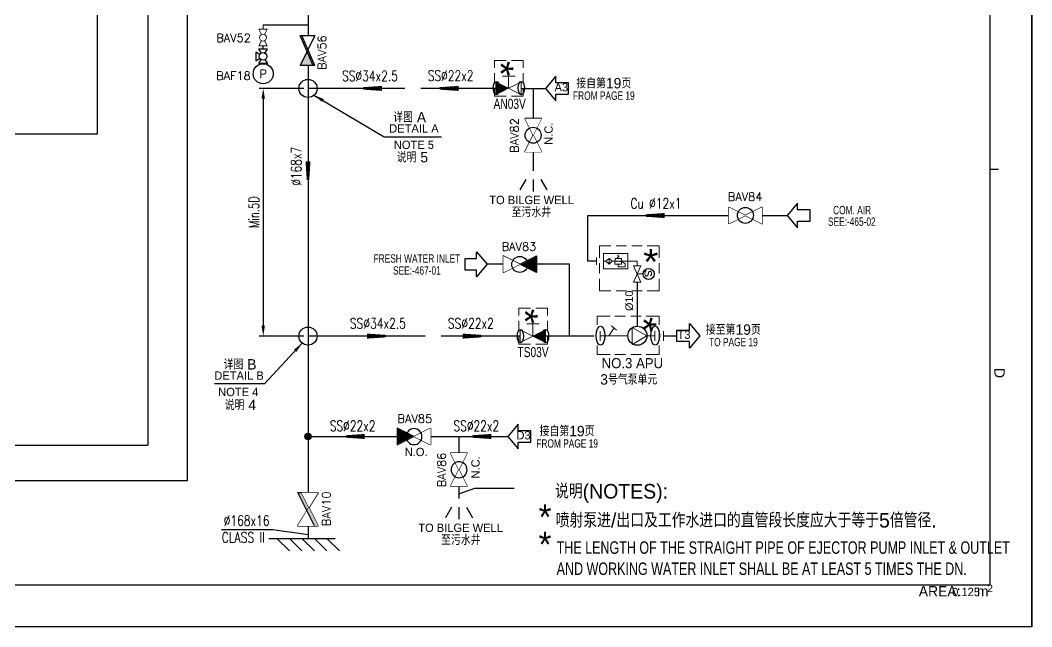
# Model space of a CAD drawing. Header units: inches. Extents: x 10682 to 13289, y -2771 to -1885.
# Drawn here: x 11032.3 to 11275.7, y -2304.6 to -2158.8 of the extents above; entities that cross this region are included whole.
import ezdxf
from ezdxf.enums import TextEntityAlignment as Align

# ---------------------------------------------------------------- set-up
doc = ezdxf.new("R2010")
doc.units = ezdxf.units.IN
doc.header["$MEASUREMENT"] = 0
doc.set_wipeout_variables(frame=1)
doc.layers.add('40', color=7, linetype='Continuous', lineweight=0)
doc.layers.add('细线', color=7, linetype='Continuous', lineweight=20)
for name, color, linetype in [('PDF_Geomertry', 7, 'Continuous'), ('PDF_Solid Fills', 7, 'Continuous'), ('PDF_Text', 7, 'Continuous'), ('PIPE', 7, 'Continuous'), ('text', 2, 'Continuous')]:
    doc.layers.add(name, color=color, linetype=linetype)
doc.styles.add('HZDX', font='romans.shx', dxfattribs={"width": 0.9, "bigfont": 'HZDX.SHX'})
doc.styles.add('HZDXF', font='short.shx', dxfattribs={"bigfont": 'hzdxf.shx'})
doc.styles.add('PDF Arial', font='arial.ttf')
doc.styles.add('ROMANS', font='ROMANS')
doc.styles.add('SimSun', font='Simtxt.shx', dxfattribs={"width": 0.75, "bigfont": 'HZDX.SHX'})
doc.styles.add('st1', font='short.shx', dxfattribs={"bigfont": 'hzdxf.shx'})
doc.styles.get("Standard").update_dxf_attribs({"font": 'arial.ttf'})
doc.styles.add('Sumec', font='Romans', dxfattribs={"width": 0.7, "bigfont": 'hzD.shx'})
doc.dimstyles.new('Iso-1', dxfattribs={"dimtxt": 2.5, "dimasz": 2.5, "dimexe": 1, "dimexo": 1, "dimgap": 1, "dimtad": 1, "dimdec": 0, "dimzin": 0, "dimdsep": 46, "dimtxsty": 'Sumec', "dimcen": 0, "dimclrd": 1, "dimclre": 1, "dimclrt": 4, "dimadec": 0, "dimazin": 0, "dimtfac": 1, "dimtdec": 4, "dimtix": 1, "dimtofl": 0, "dimtmove": 1, "dimatfit": 3, "dimfxl": 0, "dimtolj": 1, "dimtzin": 0, "dimlwd": -1, "dimlwe": -1, "dimarcsym": 0})

# ---------------------------------------------------------------- blocks, each defined once
blk = doc.blocks.new('V027')
at = {"color": 7, "linetype": 'Continuous'}
blk.add_lwpolyline([(8, -2.51), (8, 2.43), (0, -1.57), (0, 2.43)], close=True, dxfattribs=at)
at = {"color": 2, "linetype": 'Continuous', "style": 'ROMANS', "flags": 1}
for tag in ['NAMEPLATE', 'STANDARD', 'DIAMETER', 'REMARKS', 'MATERIAL', 'WEIGHT', 'NAME', 'SIZE']:
    blk.add_attdef(tag, text='', height=2, dxfattribs=at).set_placement((3.9, 4.41), align=Align.MIDDLE)
at = {"color": 2, "linetype": 'Continuous', "style": 'ROMANS'}
blk.add_attdef('MARK', text='', height=2, dxfattribs=at).set_placement((3.9, 4.41), align=Align.MIDDLE)
at = {"color": 7, "linetype": 'Continuous'}
blk.add_wipeout([(8, -2.51), (8, 2.43), (0, -1.57), (0, 2.43)], dxfattribs=at)
h = blk.add_hatch(color=256)
h.paths.add_polyline_path([(0, -1.57), (3.58, 0.22), (4.35, -0.26), (0, -2.43)])
h.paths.add_polyline_path([(3.58, 0.22), (8, 2.43), (8, 1.57), (4.35, -0.26)])
blk.add_lwpolyline([(8, 1.57), (0, -2.43), (0, -1.57)], dxfattribs=at)
blk = doc.blocks.new('F006')
at = {"color": 7, "linetype": 'Continuous'}
for points in [[(-0.46, 3.29), (-1.04, 4.26), (1.02, 4.26), (0.46, 3.3)], [(0.77, 2.07), (1.77, 1.48), (1.77, 3.58), (0.77, 2.98)], [(-0.46, 1.75), (-1.04, 0.76), (1.06, 0.76), (0.46, 1.75)], [(0, 0.76), (0, 0)]]:
    blk.add_lwpolyline(points, dxfattribs=at)
for centre, radius in [((-0.03, 6.69), 2.41), ((0, 2.52), 0.9)]:
    blk.add_circle(centre, radius, dxfattribs=at)
at = {"color": 2, "linetype": 'Continuous', "style": 'ROMANS', "flags": 1}
for tag in ['NAMEPLATE', 'STANDARD', 'DIAMETER', 'REMARKS', 'MATERIAL', 'WEIGHT', 'NAME', 'SIZE']:
    blk.add_attdef(tag, text='', height=2, dxfattribs=at).set_placement((-0.03, 11.1), align=Align.MIDDLE)
at = {"color": 2, "linetype": 'Continuous', "style": 'ROMANS'}
for tag, p in [('MARK', (-0.03, 11.1)), ('SN', (-0.03, 6.69))]:
    blk.add_attdef(tag, text='', height=2, dxfattribs=at).set_placement(p, align=Align.MIDDLE)
blk = doc.blocks.new('V993')
at = {"layer": '40', "linetype": 'Continuous', "lineweight": 0}
for p, q in [((1.25, 0.37), (0, 1)), ((0, 1), (0, -1)), ((2.75, 0.37), (4, 1)), ((4, 1), (4, -1)), ((0, -1), (1.25, -0.37)), ((4, -1), (2.75, -0.37))]:
    blk.add_line(p, q, dxfattribs=at)
blk.add_arc((2, 0), 0.833, 0.024, 0.0235, dxfattribs=at)
at = {"color": 2, "style": 'ROMANS', "flags": 1}
for tag in ['LOCK_REASON', 'PIPEPOSITION', 'SYSTEMCODE', 'PAINT_SPEC', 'NAMEPLATE', 'VALVETYPE', 'LOCK_STAT', 'PRESSURE', 'OP_PRESS', 'STANDARD', 'DE_PRESS', 'DE_LTEMP', 'DIAMETER', 'REMARKS', 'OP_TEMP', 'MATERIAL', 'VALVEBP', 'DE_TEMP', 'VALVEAP', 'WEIGHT', 'NAME', 'DATE', 'SIZE']:
    blk.add_attdef(tag, text='', height=2, dxfattribs=at).set_placement((1.68, 2.42, 0), align=Align.MIDDLE)
at = {"color": 2, "style": 'ROMANS'}
blk.add_attdef('MARK', text='', height=2, dxfattribs=at).set_placement((1.68, 2.42, 0), align=Align.MIDDLE)
blk = doc.blocks.new('A2')
for p, q in [((594, 0), (594, 420)), ((584, 110), (586, 110)), ((594, 0), (0, 0))]:
    blk.add_line(p, q)
at = {"color": 5}
for q in [(584, 410), (25, 10)]:
    blk.add_line((584, 10), q, dxfattribs=at)
blk.add_text('D', height=2.5, rotation=270).set_placement((585, 62.28))
at = {"color": 2, "style": 'st1'}
for s, height, p in [('AREA:', 2.5, (566.82, 7.28)), ('2', 1.8, (583.31, 8.34)), ('m', 2.5, (580.81, 7.28))]:
    blk.add_text(s, height=height, dxfattribs=at).set_placement(p)
at = {"color": 0, "style": 'st1'}
blk.add_text('0.125', height=2, dxfattribs=at).set_placement((574.85, 7.36))
blk = doc.blocks.new('A3图框')
at = {"ltscale": 5}
blk.add_lwpolyline([(-562.29, -4946.17), (31.71, -4946.17), (31.71, -5366.17), (-562.29, -5366.17)], close=True, dxfattribs=at)
at = {"color": 2}
blk.add_blockref('A2', (-562.29, -5366.17), dxfattribs=at)
blk.add_blockref('A2', (-562.29, -5366.17), dxfattribs=at)
blk = doc.blocks.new('V013')
at = {"linetype": 'Continuous'}
blk.add_lwpolyline([(0, -2), (8.01, 2), (8.01, -2), (0, 2)], close=True, dxfattribs=at)
at = {"color": 2, "linetype": 'Continuous', "style": 'ROMANS', "flags": 1}
for tag in ['NAMEPLATE', 'STANDARD', 'DIAMETER', 'REMARKS', 'MATERIAL', 'WEIGHT', 'NAME', 'SIZE']:
    blk.add_attdef(tag, text='', height=2, dxfattribs=at).set_placement((4.08, 4.49), align=Align.MIDDLE)
at = {"color": 2, "linetype": 'Continuous', "style": 'ROMANS'}
blk.add_attdef('MARK', text='', height=2, dxfattribs=at).set_placement((4.08, 4.49), align=Align.MIDDLE)
at = {"linetype": 'Continuous'}
blk.add_wipeout([(0, -2), (8.01, 2), (8.01, -2), (0, 2)], dxfattribs=at)
blk.add_circle((4.02, -0.04), 1.92, dxfattribs=at)
blk = doc.blocks.new('V012')
at = {"color": 7, "linetype": 'Continuous'}
blk.add_lwpolyline([(8.01, -2), (0, 2), (0, -2), (8.01, 2)], close=True, dxfattribs=at)
at = {"color": 8, "linetype": 'Continuous', "style": 'ROMANS', "flags": 1}
for tag in ['NAMEPLATE', 'STANDARD', 'DIAMETER', 'REMARKS', 'MATERIAL', 'WEIGHT', 'NAME', 'SIZE']:
    blk.add_attdef(tag, text='', height=2, dxfattribs=at).set_placement((3.78, 4.27), align=Align.MIDDLE)
at = {"color": 8, "linetype": 'Continuous', "style": 'ROMANS'}
blk.add_attdef('MARK', text='', height=2, dxfattribs=at).set_placement((3.78, 4.27), align=Align.MIDDLE)
at = {"color": 7, "linetype": 'Continuous'}
blk.add_wipeout([(8.01, -2), (0, 2), (0, -2), (8.01, 2)], dxfattribs=at)
blk.add_lwpolyline([(4.03, 0, 0, 4, 0), (8.02, 0, 4, 4, 0)], format="xyseb", dxfattribs=at)
blk.add_circle((3.99, -0.04), 1.92, dxfattribs=at)
blk = doc.blocks.new('*D74')
at = {"color": 1, "transparency": 16777216}
for p, q in [((11100.57, -2175.21), (11089.8, -2175.21)), ((11090.8, -2177.71), (11090.8, -2232.26)), ((11100.57, -2234.76), (11089.8, -2234.76))]:
    blk.add_line(p, q, dxfattribs=at)
for points in [[(11091.21, -2177.71), (11090.38, -2177.71), (11090.8, -2175.21)], [(11090.38, -2232.26), (11091.21, -2232.26), (11090.8, -2234.76)]]:
    blk.add_solid(points, dxfattribs=at)
at = {"layer": 'Defpoints', "color": 0, "transparency": 16777216}
for p in [(11101.57, -2175.21), (11090.8, -2234.76), (11101.57, -2234.76)]:
    blk.add_point(p, dxfattribs=at)
at = {"color": 4, "transparency": 16777216, "insert": (11088.55, -2204.98), "char_height": 2.5, "attachment_point": 5, "rotation": 90, "style": 'Sumec'}
blk.add_mtext('\\A1;\\A1;Min.5D', dxfattribs=at)
blk = doc.blocks.new('A$C672d3900')
at = {"linetype": 'Continuous'}
h = blk.add_hatch(color=7, dxfattribs=at)
h.dxf.hatch_style = 1
h.paths.add_polyline_path([(3.2, -1.6), (6, -3), (6, -0.375)])
h.paths.add_polyline_path([(2.8, -1.4), (3.2, -1.6), (6, -0.375), (6, 0)])
at = {"color": 7}
for p, q in [((0, 0), (6, -3)), ((0, -3), (0, 0)), ((6, 0), (0, -2.625)), ((6, 0), (6, -3)), ((6, -0.375), (0, -3))]:
    blk.add_line(p, q, dxfattribs=at)

msp = doc.modelspace()

# ---------------------------------------------------------------- hatches: boundary and pattern name
h = msp.add_hatch(color=256)
edge = h.paths.add_edge_path()
edge.add_ellipse((11101.57, -2258.89), major_axis=(0.75, 0), ratio=1, start_angle=0, end_angle=360)
at = {"layer": 'PDF_Solid Fills'}
h = msp.add_hatch(color=251, dxfattribs=at)
h.paths.add_polyline_path([(11175.77, -2216.86), (11175.77, -2216.86), (11175.77, -2216.67)])
h.paths.add_polyline_path([(11175.77, -2216.86), (11175.77, -2216.67), (11175.48, -2216.76)])
h = msp.add_hatch(color=251, dxfattribs=at)
h.paths.add_polyline_path([(11176.94, -2216.76), (11176.65, -2216.67), (11176.65, -2216.86)])
h.paths.add_polyline_path([(11176.65, -2216.67), (11176.65, -2216.86)])

# ---------------------------------------------------------------- linework, layer by layer
at = {"color": 3}
for p, q in [((11063.08, -2066.71), (11063.08, -2260.99)), ((11072.55, -2269.5), (11072.55, -2073.44)), ((11101.57, -2155.88), (11101.57, -2162.5)), ((11146.78, -2175.21), (11101.57, -2175.21)), ((11152.83, -2175.21), (11158.68, -2175.21)), ((11050.86, -2186.24), (11019.89, -2186.24)), ((11180.74, -2221.83), (11180.74, -2232.37)), ((11152.63, -2234.76), (11101.57, -2234.76)), ((11158.67, -2234.71), (11170.31, -2234.71)), ((11187.08, -2234.71), (11190.28, -2234.71)), ((11101.57, -2258.89), (11149.6, -2258.89)), ((10844.08, -2260.99), (11063.08, -2260.99)), ((10838.78, -2269.5), (11072.55, -2269.5)), ((11101.57, -2280.38), (11101.57, -2283.38))]:
    msp.add_line(p, q, dxfattribs=at)
at = {"color": 7}
for p, q in [((11153.96, -2197.07), (11152.5, -2199.6)), ((11155.76, -2197.07), (11155.76, -2199.99)), ((11157.55, -2197.07), (11159.01, -2199.6)), ((11136.07, -2275.88), (11134.61, -2278.41)), ((11137.86, -2275.88), (11137.86, -2278.8)), ((11139.66, -2275.88), (11141.12, -2278.41))]:
    msp.add_line(p, q, dxfattribs=at)
at = {"color": 0}
msp.add_line((11141.66, -2271.33), (11151.16, -2271.33), dxfattribs=at)
at = {"color": 3}
for points in [[(11050.96, -2186.24), (11050.96, -2094.48)], [(11155.76, -2175.21), (11155.76, -2175.21), (11155.76, -2195.01)], [(11170.99, -2216.76), (11168.85, -2216.76), (11168.85, -2205.77), (11216.83, -2205.77)], [(11164.49, -2234.71), (11164.49, -2217.5), (11144.63, -2217.5)], [(11137.86, -2258.89), (11137.86, -2258.89), (11137.86, -2273.82)]]:
    msp.add_lwpolyline(points, dxfattribs=at)
at = {"color": 2}
for points in [[(11158.68, -2175.21), (11161.18, -2178.19), (11161.18, -2176.6), (11164.24, -2176.6), (11164.24, -2173.83), (11161.18, -2173.83), (11161.18, -2172.23)], [(11216.83, -2205.77), (11219.33, -2208.75), (11219.33, -2207.16), (11222.38, -2207.16), (11222.38, -2204.39), (11219.33, -2204.39), (11219.33, -2202.79)], [(11144.63, -2217.5), (11142.13, -2220.48), (11142.13, -2218.88), (11139.4, -2218.88), (11139.4, -2216.11), (11142.13, -2216.11), (11142.13, -2214.52)], [(11195.83, -2234.71), (11193.33, -2237.69), (11193.33, -2236.09), (11190.28, -2236.09), (11190.28, -2233.32), (11193.33, -2233.32), (11193.33, -2231.73)], [(11149.6, -2258.89), (11152.1, -2261.87), (11152.1, -2260.28), (11155.15, -2260.28), (11155.15, -2257.51), (11152.1, -2257.51), (11152.1, -2255.91)]]:
    msp.add_lwpolyline(points, close=True, dxfattribs=at)
at = {"color": 3}
for points in [[(11119.38, -2175.21, 0, 0, 0), (11119.38, -2175.21, 1.2, 0.6, 0), (11114.88, -2175.21, 0, 0, 0), (11114.88, -2175.21, 0, 0, 0)], [(11137.77, -2175.21, 0, 0, 0), (11137.77, -2175.21, 1.2, 0.6, 0), (11133.27, -2175.21, 0, 0, 0), (11133.27, -2175.21, 0, 0, 0)], [(11101.57, -2192.74, 0, 0, 0), (11101.57, -2192.74, 1.2, 0.6, 0), (11101.57, -2197.24, 0, 0, 0), (11101.57, -2197.24, 0, 0, 0)], [(11187.32, -2205.77, 0, 0, 0), (11187.32, -2205.77, 1.2, 0.6, 0), (11182.82, -2205.77, 0, 0, 0), (11182.82, -2205.77, 0, 0, 0)], [(11115.77, -2234.76, 0, 0, 0), (11115.77, -2234.76, 1.2, 0.6, 0), (11120.27, -2234.76, 0, 0, 0), (11120.27, -2234.76, 0, 0, 0)], [(11138.76, -2234.76, 0, 0, 0), (11138.76, -2234.76, 1.2, 0.6, 0), (11143.26, -2234.76, 0, 0, 0), (11143.26, -2234.76, 0, 0, 0)], [(11115.2, -2258.89, 0, 0, 0), (11115.2, -2258.89, 1.2, 0.6, 0), (11110.7, -2258.89, 0, 0, 0), (11110.7, -2258.89, 0, 0, 0)], [(11145.63, -2258.89, 0, 0, 0), (11145.63, -2258.89, 1.2, 0.6, 0), (11141.13, -2258.89, 0, 0, 0), (11141.13, -2258.89, 0, 0, 0)]]:
    msp.add_lwpolyline(points, format="xyseb", dxfattribs=at)
for centre in [(11101.57, -2175.21), (11101.57, -2234.76)]:
    msp.add_circle(centre, 2.18, dxfattribs=at)
msp.add_circle((11101.57, -2258.89), 0.75)
at = {"layer": 'PDF_Geomertry', "color": 251, "lineweight": 0}
for points in [[(11146.39, -2170.29), (11146.39, -2168.53), (11149.22, -2168.53)], [(11150.49, -2168.53), (11153.32, -2168.53), (11153.32, -2170.29)], [(11146.39, -2174.09), (11146.39, -2171.55)], [(11148.35, -2172.24), (11151.37, -2172.24)], [(11149.81, -2175.16), (11149.81, -2172.24)], [(11153.32, -2171.55), (11153.32, -2174.09)], [(11146.78, -2176.72), (11146.78, -2173.7), (11149.81, -2175.16), (11146.78, -2176.72)], [(11146.78, -2173.7), (11146.78, -2176.72)], [(11152.83, -2176.72), (11149.81, -2175.16), (11152.83, -2173.7), (11152.83, -2176.72)], [(11149.22, -2177.11), (11146.39, -2177.11), (11146.39, -2175.26)], [(11153.32, -2177.11), (11150.49, -2177.11)], [(11153.32, -2175.26), (11153.32, -2177.11)], [(11174.4, -2213.06), (11171.67, -2213.06), (11171.67, -2215.98)], [(11178.21, -2213.06), (11175.67, -2213.06)], [(11181.91, -2213.06), (11179.48, -2213.06)], [(11186.01, -2215.98), (11186.01, -2213.06), (11183.18, -2213.06)], [(11170.99, -2217.64), (11170.99, -2215.88)], [(11178.5, -2214.91), (11172.65, -2214.91), (11172.65, -2218.62), (11178.5, -2218.62), (11178.5, -2214.91)], [(11172.65, -2216.76), (11173.23, -2216.76), (11174.01, -2216.08), (11174.7, -2216.76), (11174.01, -2217.45), (11173.23, -2216.76)], [(11174.01, -2216.08), (11174.01, -2217.15)], [(11175.48, -2216.08), (11176.94, -2216.08), (11176.94, -2217.45), (11175.38, -2217.45), (11175.48, -2216.08)], [(11176.16, -2216.08), (11175.96, -2215.88), (11176.45, -2215.69), (11175.96, -2215.49), (11176.45, -2215.2)], [(11171.67, -2217.25), (11171.67, -2219.69)], [(11173.62, -2217.15), (11174.31, -2217.15)], [(11180.74, -2217.84), (11180.74, -2216.76), (11178.5, -2216.76), (11174.7, -2216.76)], [(11175.77, -2216.86), (11175.77, -2216.67), (11175.48, -2216.76), (11175.77, -2216.86)], [(11175.48, -2216.76), (11176.94, -2216.76)], [(11176.16, -2217.45), (11176.16, -2218.13), (11177.82, -2218.13)], [(11177.82, -2218.13), (11177.82, -2217.35), (11176.94, -2216.76)], [(11181.62, -2221.83), (11179.87, -2221.83), (11181.62, -2217.84), (11179.87, -2217.84), (11181.62, -2221.83)], [(11186.01, -2219.69), (11186.01, -2217.25)], [(11171.67, -2220.96), (11171.67, -2223.88), (11174.4, -2223.88)], [(11180.74, -2219.79), (11182.11, -2219.79)], [(11183.18, -2223.88), (11186.01, -2223.88), (11186.01, -2220.96)], [(11175.67, -2223.88), (11178.21, -2223.88)], [(11179.48, -2223.88), (11181.91, -2223.88)], [(11152.24, -2229.83), (11152.24, -2228.08), (11155.07, -2228.08)], [(11156.33, -2228.08), (11159.16, -2228.08), (11159.16, -2229.83)], [(11152.24, -2233.63), (11152.24, -2231.1)], [(11159.16, -2231.1), (11159.16, -2233.63)], [(11171.09, -2232.07), (11171.09, -2229.93), (11174.21, -2229.93)], [(11175.38, -2229.93), (11177.92, -2229.93)], [(11179.18, -2229.93), (11181.72, -2229.93)], [(11182.89, -2229.93), (11186.01, -2229.93), (11186.01, -2232.07)], [(11152.63, -2236.27), (11155.65, -2234.81), (11152.63, -2233.24), (11152.63, -2236.27)], [(11157.21, -2231.78), (11154.19, -2231.78)], [(11155.65, -2234.81), (11155.65, -2231.78)], [(11158.67, -2236.27), (11158.67, -2233.24), (11155.65, -2234.81), (11158.67, -2236.27)], [(11158.67, -2233.24), (11158.67, -2236.27)], [(11171.87, -2233.54), (11171.87, -2235.88)], [(11173.92, -2234.71), (11175.18, -2232.76)], [(11175.77, -2233.34), (11174.6, -2232.27)], [(11185.03, -2234.71), (11183.08, -2234.71), (11179.57, -2232.66), (11179.57, -2236.76), (11183.08, -2234.71)], [(11185.03, -2235.88), (11185.03, -2233.54)], [(11186.01, -2233.34), (11186.01, -2235.78)], [(11187.08, -2235.88), (11187.08, -2233.54)], [(11155.07, -2236.66), (11152.24, -2236.66), (11152.24, -2234.9)], [(11159.16, -2234.9), (11159.16, -2236.66)], [(11171.87, -2234.71), (11178.4, -2234.71)], [(11159.16, -2236.66), (11156.33, -2236.66)], [(11174.21, -2239.19), (11171.09, -2239.19), (11171.09, -2237.05)], [(11186.01, -2237.05), (11186.01, -2239.19), (11182.89, -2239.19)], [(11177.92, -2239.19), (11175.38, -2239.19)], [(11181.72, -2239.19), (11179.18, -2239.19)]]:
    msp.add_lwpolyline(points, dxfattribs=at)
msp.add_lwpolyline([(11176.65, -2216.67), (11176.94, -2216.76), (11176.65, -2216.86)], close=True, dxfattribs=at)
at = {"layer": 'PDF_Geomertry', "color": 251, "lineweight": 30}
for centre, radius in [((11183.52, -2219.83), 1.32), ((11180.79, -2234.66), 2.29)]:
    msp.add_circle(centre, radius, dxfattribs=at)
for points in [[(11146.83, -2176.72), (11147.24, -2176.72), (11147.57, -2176), (11147.57, -2175.11), (11147.57, -2174.23), (11147.24, -2173.51), (11146.83, -2173.51), (11146.43, -2173.51), (11146.1, -2174.23), (11146.1, -2175.11), (11146.1, -2176), (11146.43, -2176.72), (11146.83, -2176.72)], [(11152.88, -2176.72), (11153.28, -2176.72), (11153.61, -2176), (11153.61, -2175.11), (11153.61, -2174.23), (11153.28, -2173.51), (11152.88, -2173.51), (11152.48, -2173.51), (11152.15, -2174.23), (11152.15, -2175.11), (11152.15, -2176), (11152.48, -2176.72), (11152.88, -2176.72)], [(11152.68, -2236.37), (11153.08, -2236.37), (11153.41, -2235.65), (11153.41, -2234.76), (11153.41, -2233.87), (11153.08, -2233.15), (11152.68, -2233.15), (11152.27, -2233.15), (11151.94, -2233.87), (11151.94, -2234.76), (11151.94, -2235.65), (11152.27, -2236.37), (11152.68, -2236.37)], [(11158.72, -2236.37), (11159.13, -2236.37), (11159.45, -2235.65), (11159.45, -2234.76), (11159.45, -2233.87), (11159.13, -2233.15), (11158.72, -2233.15), (11158.32, -2233.15), (11157.99, -2233.87), (11157.99, -2234.76), (11157.99, -2235.65), (11158.32, -2236.37), (11158.72, -2236.37)], [(11171.92, -2236.95), (11172.48, -2236.95), (11172.94, -2235.92), (11172.94, -2234.66), (11172.94, -2233.39), (11172.48, -2232.37), (11171.92, -2232.37), (11171.35, -2232.37), (11170.89, -2233.39), (11170.89, -2234.66), (11170.89, -2235.92), (11171.35, -2236.95), (11171.92, -2236.95)], [(11185.08, -2236.95), (11185.65, -2236.95), (11186.11, -2235.92), (11186.11, -2234.66), (11186.11, -2233.39), (11185.65, -2232.37), (11185.08, -2232.37), (11184.52, -2232.37), (11184.06, -2233.39), (11184.06, -2234.66), (11184.06, -2235.92), (11184.52, -2236.95), (11185.08, -2236.95)]]:
    msp.add_open_spline(points, degree=3, knots=[0, 0, 0, 0, 1, 1, 1, 2, 2, 2, 3, 3, 3, 4, 4, 4, 4], dxfattribs=at)
at = {"layer": 'PDF_Solid Fills', "color": 251}
for points in [[(11149.81, -2175.16), (11146.78, -2176.72), (11149.81, -2175.16), (11146.78, -2173.7)], [(11158.67, -2233.24), (11158.67, -2236.27), (11158.67, -2233.24), (11155.65, -2234.81)]]:
    msp.add_solid(points, dxfattribs=at)
at = {"layer": 'PIPE'}
for p, q in [((11090.76, -2159.91), (11101.57, -2159.91)), ((11092.11, -2283.38), (11108.11, -2283.38)), ((11094.11, -2283.38), (11097.11, -2286.38)), ((11097.11, -2283.38), (11100.11, -2286.38)), ((11100.11, -2283.38), (11103.11, -2286.38)), ((11103.11, -2283.38), (11106.11, -2286.38)), ((11106.11, -2283.38), (11109.11, -2286.38))]:
    msp.add_line(p, q, dxfattribs=at)
at = {"layer": '细线'}
msp.add_lwpolyline([(11090.76, -2160.99), (11090.76, -2159.91)], dxfattribs=at)

# ---------------------------------------------------------------- block references
at = {"color": 1, "xscale": 1.2, "yscale": 1.2, "zscale": 1.2, "rotation": 270}
msp.add_blockref('A$C672d3900', (11103.25, -2162.5), dxfattribs=at)
at = {"layer": 'PIPE'}
ref = msp.add_blockref('F006', (11090.76, -2164.99), dxfattribs=dict(at, rotation=180))
ref.add_attrib('SN', 'P', dxfattribs={"layer": '0', "color": 2, "linetype": 'Continuous', "height": 2, "style": 'ROMANS'}).set_placement((11090.79, -2171.71), align=Align.MIDDLE)
ref.add_attrib('MARK', 'BAF18', dxfattribs={"layer": '0', "color": 2, "linetype": 'Continuous', "height": 2, "style": 'ROMANS'}).set_placement((11083.63, -2172.16), align=Align.MIDDLE)
at = {"layer": '细线'}
ref = msp.add_blockref('V993', (11090.76, -2160.99), dxfattribs=dict(at, xscale=-1, rotation=89.99999999999984))
ref.add_attrib('MARK', 'BAV52', dxfattribs={"layer": '0', "color": 2, "height": 2, "style": 'ROMANS'}).set_placement((11083.66, -2163.06, 0), align=Align.MIDDLE)

# ---------------------------------------------------------------- texts
at = {"color": 2, "style": 'ROMANS'}
msp.add_text('BAV56', height=2, rotation=90, dxfattribs=at).set_placement((11105.92, -2170.77))
at = {"color": 2, "linetype": 'Continuous', "style": 'SimSun'}
for s, height, p in [('接自第19页', 2.5, (11172.71, -2175.21)), ('A3', 2, (11162.5, -2175.93)), ('详图 A', 2.5, (11126.02, -2183.38)), ('DETAIL A', 2, (11127.04, -2185.83)), ('NOTE 5', 2, (11127.04, -2189.77)), ('说明 5', 2.5, (11126.68, -2193)), ('TO BILGE WELL', 2, (11155.35, -2203.03)), ('至污水井', 2.5, (11155.29, -2206.2)), ('T3', 2, (11192.02, -2235.42)), ('接至第19页', 2.5, (11203.87, -2234.44)), ('详图 B', 2.5, (11085.22, -2242.8)), ('DETAIL B', 2, (11084.98, -2245.25)), ('3号气泵单元', 2.5, (11178.73, -2246.41)), ('NOTE 4', 2, (11084.79, -2249.19)), ('说明 4', 2.5, (11085.29, -2252.56)), ('D3', 2, (11153.41, -2259.6)), ('接自第19页', 2.5, (11163.88, -2258.83)), ('N.O.', 2, (11127.58, -2263.61)), ('TO BILGE WELL', 2, (11138.27, -2281.84)), ('至污水井', 2.5, (11138.33, -2285.01))]:
    msp.add_text(s, height=height, dxfattribs=at).set_placement(p, align=Align.CENTER)
at = {"color": 2, "linetype": 'Continuous', "style": 'SimSun', "width": 0.75}
for s, p in [('FROM PAGE 19', (11172.73, -2177.95)), ('COM. AIR', (11232.44, -2205.46)), ('SEE:-465-02', (11232.37, -2208.24)), ('FRESH WATER INLET', (11127.76, -2217.1)), ('SEE:-467-01', (11127.76, -2219.97)), ('TO PAGE 19', (11203.89, -2237.18)), ('FROM PAGE 19', (11163.9, -2261.57))]:
    msp.add_text(s, height=2, dxfattribs=at).set_placement(p, align=Align.CENTER)
at = {"color": 2, "linetype": 'Continuous', "style": 'SimSun'}
msp.add_text('N.C.', height=2, rotation=90, dxfattribs=at).set_placement((11142.85, -2266.32), align=Align.CENTER)
at = {"color": 2}
for s, height, style, p in [('说明(NOTES):', 3.5, 'SimSun', (11160.98, -2273.81)), ('*', 6, 'HZDXF', (11157.02, -2281.24)), ('*', 6, 'HZDXF', (11157.02, -2287.81))]:
    msp.add_text(s, height=height, dxfattribs=dict(at, style=style)).set_placement(p)
at = {"color": 2, "style": 'SimSun'}
msp.add_text('喷射泵进/出口及工作水进口的直管段长度应大于等于5倍管径.', height=3.5, dxfattribs=at).set_placement((11161.14, -2279.04), align=Align.MIDDLE_LEFT)
at = {"color": 2, "style": 'HZDX', "width": 0.75}
msp.add_text('CLASS II', height=2.5, dxfattribs=at).set_placement((11080.87, -2284.4))
at = {"color": 2, "style": 'SimSun', "width": 0.75}
for s, p in [('THE LENGTH OF THE STRAIGHT PIPE OF EJECTOR PUMP INLET & OUTLET', (11161.38, -2285.6)), ('AND WORKING WATER INLET SHALL BE AT LEAST 5 TIMES THE DN.', (11161.38, -2290.68))]:
    msp.add_text(s, height=3, dxfattribs=at).set_placement(p, align=Align.MIDDLE_LEFT)
at = {"layer": 'PDF_Text', "color": 251, "rotation": 270, "style": 'PDF Arial'}
for s, insert, char_height, attachment_point in [('\\W1.096823;*', (11144.83, -2168.63), 6.1602, 7), ('\\W1.068027;s', (11182.49, -2220.57), 2.3056, 9), ('\\W1.096823;*', (11150.68, -2228.17), 6.1602, 7), ('\\W1.096823;*', (11179.18, -2230.12), 6.1602, 7)]:
    msp.add_mtext(s, dxfattribs=dict(at, insert=insert, char_height=char_height, attachment_point=attachment_point))
at = {"layer": 'PDF_Text', "color": 251, "insert": (11146.21, -2180.16), "char_height": 2.44, "attachment_point": 7, "line_spacing_factor": 0.75, "style": 'SimSun'}
msp.add_mtext('AN03V', dxfattribs=at)
at = {"layer": 'PDF_Text', "color": 251}
for s, insert, char_height, attachment_point, style in [('\\W1.096823;*', (11182.18, -2213.81), 6.1602, 1, 'PDF Arial'), ('TS03V', (11151.96, -2239.85), 2.44, 7, 'SimSun')]:
    msp.add_mtext(s, dxfattribs=dict(at, insert=insert, char_height=char_height, attachment_point=attachment_point, style=style))
at = {"layer": 'PDF_Text', "color": 2, "insert": (11179.81, -2228.71), "char_height": 1.853, "attachment_point": 7, "rotation": 90, "style": 'SimSun'}
msp.add_mtext('\\W1.042701;Ø10', dxfattribs=at)
at = {"layer": 'PDF_Text', "color": 2, "insert": (11172.2, -2242.52), "char_height": 2.4401, "attachment_point": 7, "style": 'SimSun'}
msp.add_mtext('{\\W0.970246;NO.3 APU}', dxfattribs=at)
at = {"layer": 'text', "color": 2, "style": 'HZDX', "width": 0.75}
for s, p in [('SS%%C34x2.5', (11116.46, -2173.46)), ('SS%%C22x2', (11135.87, -2173.4)), ('Cu %%C12x1', (11185.26, -2204.11)), ('SS%%C34x2.5', (11118.37, -2232.95)), ('SS%%C22x2', (11140.74, -2232.95)), ('SS%%C22x2', (11112.29, -2257.58)), ('SS%%C22x2', (11142.08, -2257.58)), ('%%C168x16', (11086.81, -2280.36))]:
    msp.add_text(s, height=2.5, dxfattribs=at).set_placement(p, align=Align.CENTER)
msp.add_text('%%C168x7', height=2.5, rotation=90, dxfattribs=at).set_placement((11100, -2193.92), align=Align.CENTER)

# ---------------------------------------------------------------- dimensions: what is measured, and where the dimension line sits
at = {"color": 3}
dim = msp.add_linear_dim(base=(11090.8, -2234.76), p1=(11101.57, -2175.21), p2=(11101.57, -2234.76), angle=90, text='\\A1;Min.5D', dimstyle='Iso-1', override={"dimtxsty": 'Sumec'}, dxfattribs=at)
dim.commit()
dim.dimension.update_dxf_attribs({"geometry": '*D74', "text_midpoint": (11088.55, -2204.98)})

# ---------------------------------------------------------------- leaders
msp.add_leader([(11100.18, -2236.44), (11091.14, -2246.26), (11079.05, -2246.26)], dimstyle='Iso-1', override={"dimgap": 1, "dimtad": 0}, dxfattribs=at)

# ---------------------------------------------------------------- next in the draw order: block references
ref = msp.add_blockref('V027', (11101.57, -2272.38), dxfattribs=dict(rotation=270))
ref.add_attrib('MARK', 'BAV10', dxfattribs={"color": 2, "linetype": 'Continuous', "height": 2, "rotation": 90, "style": 'ROMANS'}).set_placement((11105.97, -2276.28), align=Align.MIDDLE)

# ---------------------------------------------------------------- next in the draw order: linework, layer by layer
msp.add_line((11101.57, -2169.7), (11101.57, -2272.38), dxfattribs=at)
at = {"color": 7}
msp.add_lwpolyline([(11080.75, -2281.27), (11093.09, -2281.27), (11101.57, -2282.45)], dxfattribs=at)

# ---------------------------------------------------------------- next in the draw order: block references
at = {"color": 2}
msp.add_blockref('A3图框', (11243.95, 3061.54), dxfattribs=at)

# ---------------------------------------------------------------- next in the draw order: block references
ref = msp.add_blockref('V013', (11155.76, -2182.45), dxfattribs=dict(rotation=269.9999999999999))
ref.add_attrib('MARK', 'BAV82', dxfattribs={"color": 2, "linetype": 'Continuous', "height": 2, "rotation": 90, "style": 'ROMANS'}).set_placement((11151.23, -2186.53), align=Align.MIDDLE)
ref = msp.add_blockref('V013', (11210.79, -2205.77), dxfattribs=dict(rotation=179.9999999999999))
ref.add_attrib('MARK', 'BAV84', dxfattribs={"color": 2, "linetype": 'Continuous', "height": 2, "style": 'ROMANS'}).set_placement((11206.71, -2201.25), align=Align.MIDDLE)
at = {"color": 3}
ref = msp.add_blockref('V012', (11148.52, -2217.5), dxfattribs=at)
ref.add_attrib('MARK', 'BAV83', dxfattribs={"color": 2, "linetype": 'Continuous', "height": 2, "style": 'ROMANS'}).set_placement((11152.3, -2213.23), align=Align.MIDDLE)
ref = msp.add_blockref('V012', (11131.05, -2258.89), dxfattribs=dict(at, xscale=-1))
ref.add_attrib('MARK', 'BAV85', dxfattribs={"color": 2, "linetype": 'Continuous', "height": 2, "style": 'ROMANS'}).set_placement((11127.27, -2254.62), align=Align.MIDDLE)
ref = msp.add_blockref('V013', (11137.86, -2262.86), dxfattribs=dict(xscale=-1, rotation=89.9999999999999))
ref.add_attrib('MARK', 'BAV86', dxfattribs={"color": 2, "linetype": 'Continuous', "height": 2, "rotation": 90, "style": 'ROMANS'}).set_placement((11133.71, -2266.94), align=Align.MIDDLE)

# ---------------------------------------------------------------- next in the draw order: wipeouts: each hides what was drawn before it
at = {"color": 7}
for points in [[(11128.69, -2173.89), (11128.69, -2176.53), (11124.9, -2177.66), (11124.9, -2172.76)], [(11133.55, -2233.44), (11133.55, -2236.08), (11129.76, -2237.21), (11129.76, -2232.3)]]:
    msp.add_wipeout(points, dxfattribs=at)

# ---------------------------------------------------------------- next in the draw order: linework, layer by layer
at = {"color": 0}
msp.add_line((11137.86, -2272.65), (11141.66, -2271.33), dxfattribs=at)

# ---------------------------------------------------------------- next in the draw order: texts
at = {"color": 2, "linetype": 'Continuous', "style": 'SimSun'}
msp.add_text('N.C.', height=2, rotation=90, dxfattribs=at).set_placement((11160.43, -2186.09), align=Align.CENTER)

# ---------------------------------------------------------------- next in the draw order: leaders
at = {"color": 3}
msp.add_leader([(11103.01, -2176.84), (11119.86, -2186.84), (11133.68, -2186.84)], dimstyle='Iso-1', override={"dimgap": 1, "dimtad": 0}, dxfattribs=at)

doc.saveas('drawing.dxf')
